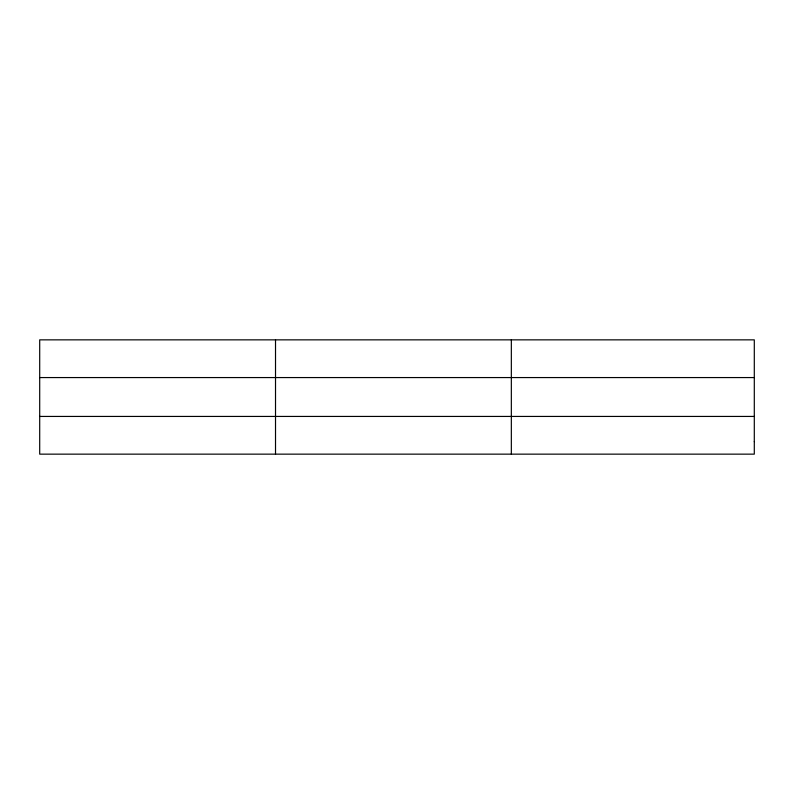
<?xml version="1.0" encoding="UTF-8"?>
<svg xmlns="http://www.w3.org/2000/svg" width="794" height="794" viewBox="0 0 794 794"><rect width="100%" height="100%" fill="white"/><g stroke="black" fill="none" stroke-linecap="round" stroke-linejoin="round"><path stroke-width="1.19" d="M275.518 454.148L275.518 339.852M511.336 454.148L511.336 339.852M39.7 377.567L754.3 377.567M39.7 416.433L754.3 416.433M754.3 441.583L754.3 454.148L39.7 454.148L39.7 339.852L754.3 339.852L754.3 441.583"/></g></svg>
